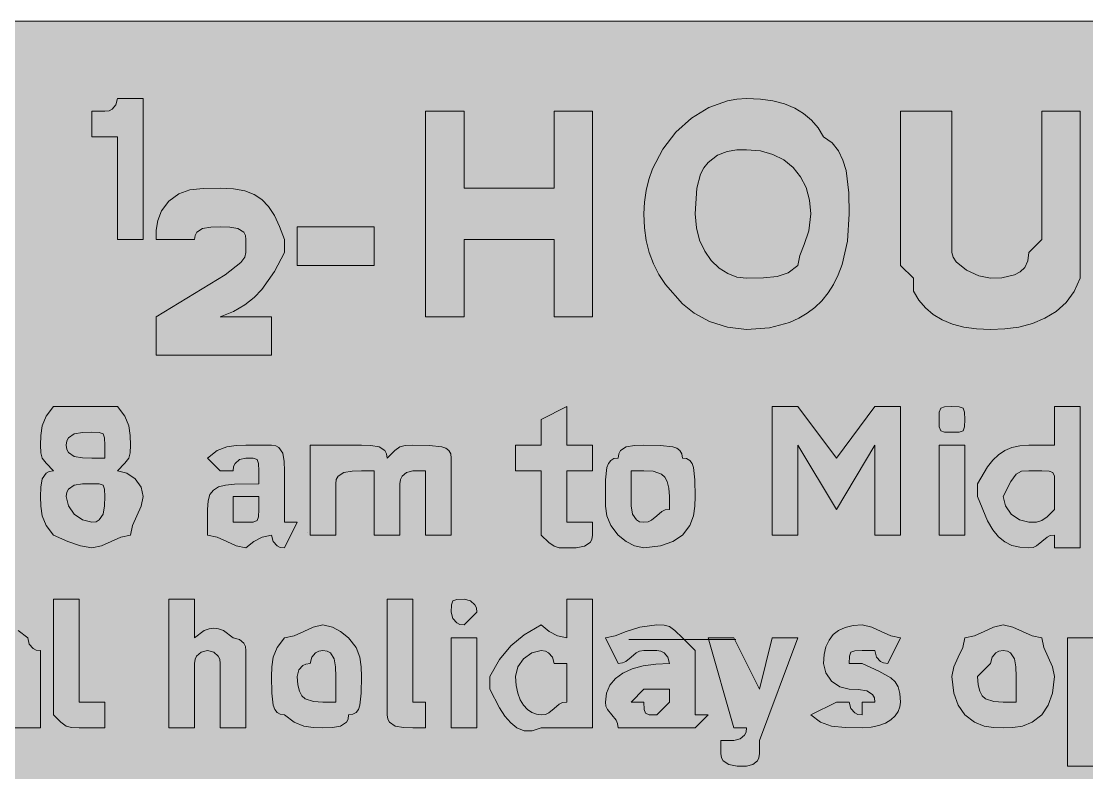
# Model space of a CAD drawing. Header units: metres. Extents: x 9 to 558, y 12 to 259.
# Drawn here: x 153.8 to 253.4, y 189 to 259.2 of the extents above; entities that cross this region are included whole.
import ezdxf

# ---------------------------------------------------------------- set-up
doc = ezdxf.new("R2010")
doc.units = ezdxf.units.M
for name, color, linetype, true_color in [('FILL_BLACK_000000', 7, 'Continuous', 0x000000), ('FILL_YELLOW_FFFF00', 7, 'Continuous', 0xffff00), ('STROKE_BLACK_000000', 7, 'Continuous', 0x000000)]:
    doc.layers.add(name, color=color, linetype=linetype, true_color=true_color)

msp = doc.modelspace()

# ---------------------------------------------------------------- hatches: boundary and pattern name
at = {"layer": 'FILL_BLACK_000000', "true_color": 0x000000}
h = msp.add_hatch(color=7, dxfattribs=at)
h.dxf.hatch_style = 1
h.paths.add_polyline_path([(162.81, 238.8), (162.81, 248.4), (160.41, 248.4), (160.41, 250.8), (161.61, 250.8), (162.01, 250.85), (162.3, 250.99), (162.66, 251.4), (162.81, 252), (165.21, 252), (165.21, 238.8), (162.81, 238.8)])
h = msp.add_hatch(color=7, dxfattribs=at)
h.dxf.hatch_style = 1
h.paths.add_polyline_path([(224.08, 251.77), (225.15, 251.49), (226.11, 251.1), (226.95, 250.59), (227.68, 249.97), (228.3, 249.24), (228.81, 248.4), (229.6, 247.84), (230.2, 247.11), (230.62, 246.23), (230.91, 245.25), (231.17, 243.17), (231.21, 241.2), (231.04, 238.67), (230.55, 236.47), (230.19, 235.5), (229.75, 234.62), (229.24, 233.82), (228.66, 233.1), (228.01, 232.47), (227.28, 231.92), (226.5, 231.45), (225.64, 231.07), (223.75, 230.57), (221.61, 230.4), (219.83, 230.61), (218.16, 231.15), (216.72, 231.92), (215.61, 232.8), (214.03, 234.62), (213.42, 235.56), (212.91, 236.55), (212.52, 237.59), (212.23, 238.71), (212.07, 239.9), (212.01, 241.2), (212.07, 242.31), (212.23, 243.39), (212.48, 244.42), (212.83, 245.42), (213.78, 247.25), (215.01, 248.85), (216.46, 250.16), (218.08, 251.16), (219.82, 251.78), (220.71, 251.94), (221.61, 252), (222.9, 251.94), (224.08, 251.77)])
h.paths.add_polyline_path([(227.18, 243.66), (226.66, 244.68), (225.96, 245.55), (225.09, 246.25), (224.07, 246.77), (222.9, 247.09), (221.61, 247.2), (220.71, 247.18), (219.81, 247.05), (218.91, 246.69), (218.01, 246), (217.61, 245.5), (217.32, 244.91), (216.96, 243.6), (216.81, 241.2), (216.92, 239.91), (217.22, 238.74), (217.7, 237.72), (218.31, 236.85), (219.04, 236.15), (219.85, 235.63), (220.71, 235.31), (221.61, 235.2), (223.2, 235.22), (224.46, 235.35), (225.49, 235.71), (226.41, 236.4), (226.6, 237.32), (227.01, 238.35), (227.42, 239.61), (227.61, 241.2), (227.5, 242.49), (227.18, 243.66)], flags=16)
h = msp.add_hatch(color=7, dxfattribs=at)
h.dxf.hatch_style = 1
h.paths.add_polyline_path([(200.01, 243.6), (203.61, 243.6), (203.61, 250.8), (207.21, 250.8), (207.21, 231.6), (203.61, 231.6), (203.61, 238.8), (200.01, 238.8), (195.21, 238.8), (195.21, 231.6), (191.61, 231.6), (191.61, 250.8), (195.21, 250.8), (195.21, 243.6), (200.01, 243.6)])
h = msp.add_hatch(color=7, dxfattribs=at)
h.dxf.hatch_style = 1
h.paths.add_polyline_path([(252.81, 238.8), (252.81, 236.4), (252.81, 235.2), (252.25, 233.96), (251.5, 232.93), (250.57, 232.1), (249.51, 231.45), (248.33, 230.97), (247.07, 230.64), (245.76, 230.46), (244.41, 230.4), (243.12, 230.46), (241.93, 230.62), (240.87, 230.91), (239.91, 231.3), (239.07, 231.81), (238.33, 232.42), (237.72, 233.16), (237.21, 234), (237.21, 235.2), (236.01, 236.4), (236.01, 238.8), (236.01, 250.8), (240.81, 250.8), (240.81, 238.8), (240.81, 237.6), (240.92, 237.15), (241.2, 236.72), (242.16, 235.95), (243.34, 235.41), (244.41, 235.2), (245.48, 235.24), (246.66, 235.5), (247.19, 235.79), (247.62, 236.21), (247.9, 236.81), (248.01, 237.6), (249.21, 238.8), (249.21, 250.8), (252.81, 250.8), (252.81, 238.8)])
h = msp.add_hatch(color=7, dxfattribs=at)
h.dxf.hatch_style = 1
h.paths.add_polyline_path([(177.21, 231.6), (177.21, 228), (166.41, 228), (166.41, 231.6), (172.86, 235.5), (174.34, 236.66), (174.7, 237.15), (174.81, 237.6), (174.81, 238.8), (174.76, 239.2), (174.6, 239.49), (174.06, 239.85), (173.29, 239.98), (172.41, 240), (171.53, 239.98), (170.76, 239.85), (170.22, 239.49), (170.06, 239.2), (170.01, 238.8), (166.41, 238.8), (166.43, 239.7), (166.56, 240.6), (166.92, 241.5), (167.61, 242.4), (168.53, 243.09), (169.56, 243.45), (170.82, 243.58), (172.41, 243.6), (173.65, 243.54), (174.7, 243.36), (175.57, 243.03), (176.31, 242.55), (176.93, 241.9), (177.47, 241.07), (177.96, 240.04), (178.41, 238.8), (178.41, 237.6), (177.47, 235.82), (176.31, 234.15), (175.57, 233.39), (174.7, 232.71), (173.65, 232.1), (172.41, 231.6), (177.21, 231.6)])
h = msp.add_hatch(color=7, dxfattribs=at)
h.dxf.hatch_style = 1
h.paths.add_polyline_path([(186.81, 236.4), (179.61, 236.4), (179.61, 240), (186.81, 240), (186.81, 236.4)])
h = msp.add_hatch(color=7, dxfattribs=at)
h.dxf.hatch_style = 1
h.paths.add_polyline_path([(156.81, 211.2), (156.12, 212.1), (155.76, 213), (155.63, 213.9), (155.61, 214.8), (155.63, 215.68), (155.76, 216.45), (156.12, 216.99), (156.41, 217.15), (156.81, 217.2), (156.12, 217.91), (155.76, 218.4), (155.63, 218.89), (155.61, 219.6), (155.63, 220.5), (155.76, 221.4), (156.12, 222.3), (156.81, 223.2), (160.41, 223.2), (162.81, 223.2), (163.5, 222.3), (163.86, 221.4), (163.99, 220.5), (164.01, 219.6), (163.99, 218.89), (163.86, 218.4), (163.5, 217.91), (162.81, 217.2), (163.69, 216.99), (164.46, 216.45), (165, 215.68), (165.21, 214.8), (165.02, 213.9), (164.61, 213), (164.2, 212.1), (164.01, 211.2), (163.11, 211.01), (162.21, 210.6), (161.31, 210.19), (160.41, 210), (159.34, 210.19), (158.16, 210.6), (156.81, 211.2)])
h.paths.add_polyline_path([(158.22, 215.49), (158.06, 215.2), (158.01, 214.8), (158.22, 213.92), (158.76, 213.15), (159.53, 212.61), (160.41, 212.4), (160.81, 212.45), (161.1, 212.61), (161.46, 213.15), (161.59, 213.92), (161.61, 214.8), (161.59, 215.49), (161.46, 215.85), (161.1, 215.98), (160.41, 216), (159.53, 215.98), (158.76, 215.85), (158.22, 215.49)], flags=16)
h.paths.add_polyline_path([(161.46, 220.65), (161.1, 220.78), (160.41, 220.8), (159.53, 220.78), (158.76, 220.65), (158.22, 220.29), (158.06, 220), (158.01, 219.6), (158.06, 219.2), (158.22, 218.91), (158.76, 218.55), (159.53, 218.42), (160.41, 218.4), (161.61, 218.4), (161.61, 219.6), (161.59, 220.29), (161.46, 220.65)], flags=16)
h = msp.add_hatch(color=7, dxfattribs=at)
h.dxf.hatch_style = 1
h.paths.add_polyline_path([(207.21, 219.6), (207.21, 217.2), (204.81, 217.2), (204.81, 213.6), (204.81, 212.4), (206.01, 212.4), (207.21, 212.4), (207.21, 211.2), (207.16, 210.8), (207, 210.51), (206.46, 210.15), (205.69, 210.02), (204.81, 210), (204.1, 210.02), (203.61, 210.15), (203.12, 210.51), (202.41, 211.2), (202.41, 212.4), (202.41, 217.2), (200.01, 217.2), (200.01, 219.6), (202.41, 219.6), (202.41, 222), (204.81, 223.2), (204.81, 219.6), (207.21, 219.6)])
h = msp.add_hatch(color=7, dxfattribs=at)
h.dxf.hatch_style = 1
h.paths.add_polyline_path([(226.41, 219.6), (226.41, 211.2), (224.01, 211.2), (224.01, 223.2), (226.41, 223.2), (230.01, 218.4), (233.61, 223.2), (236.01, 223.2), (236.01, 211.2), (233.61, 211.2), (233.61, 219.6), (230.01, 213.6), (226.41, 219.6)])
h = msp.add_hatch(color=7, dxfattribs=at)
h.dxf.hatch_style = 1
h.paths.add_polyline_path([(241.99, 221.31), (241.86, 220.95), (241.5, 220.82), (240.81, 220.8), (240.12, 220.82), (239.76, 220.95), (239.63, 221.31), (239.61, 222), (239.63, 222.69), (239.76, 223.05), (240.12, 223.18), (240.81, 223.2), (241.5, 223.18), (241.86, 223.05), (241.99, 222.69), (242.01, 222), (241.99, 221.31)])
h = msp.add_hatch(color=7, dxfattribs=at)
h.dxf.hatch_style = 1
h.paths.add_polyline_path([(252.81, 223.2), (252.81, 210), (250.41, 210), (250.41, 211.2), (250.01, 211.15), (249.7, 211.01), (249.21, 210.6), (248.72, 210.19), (248.41, 210.05), (248.01, 210), (247.16, 210.06), (246.42, 210.24), (245.75, 210.57), (245.16, 211.05), (244.62, 211.7), (244.13, 212.53), (243.21, 214.8), (243.21, 216), (244.13, 217.57), (244.62, 218.19), (245.16, 218.7), (245.75, 219.09), (246.42, 219.37), (247.16, 219.54), (248.01, 219.6), (250.41, 219.6), (250.41, 223.2), (252.81, 223.2)])
h.paths.add_polyline_path([(250.39, 216.69), (250.26, 217.05), (249.9, 217.18), (249.21, 217.2), (248.01, 217.2), (247.3, 217.16), (246.81, 216.9), (246.32, 216.19), (245.61, 214.8), (245.82, 213.92), (246.36, 213.15), (247.13, 212.61), (248.01, 212.4), (248.72, 212.42), (249.21, 212.55), (249.7, 212.91), (250.41, 213.6), (250.41, 216), (250.39, 216.69)], flags=16)
h = msp.add_hatch(color=7, dxfattribs=at)
h.dxf.hatch_style = 1
h.paths.add_polyline_path([(175.99, 217.89), (175.86, 218.25), (175.5, 218.38), (174.81, 218.4), (174.21, 218.25), (173.8, 217.89), (173.66, 217.6), (173.61, 217.2), (172.41, 217.2), (171.21, 218.4), (172.11, 219.09), (173.01, 219.45), (173.91, 219.58), (174.81, 219.6), (177.21, 219.6), (177.61, 219.55), (177.9, 219.39), (178.26, 218.85), (178.39, 218.08), (178.41, 217.2), (178.41, 212.4), (179.61, 212.4), (178.41, 210), (178.01, 210.05), (177.72, 210.19), (177.36, 210.6), (177.21, 211.2), (176.33, 211.01), (175.56, 210.6), (174.81, 210), (173.91, 210.19), (173.01, 210.6), (172.11, 211.01), (171.21, 211.2), (171.21, 213.6), (171.27, 214.39), (171.45, 214.99), (171.78, 215.41), (172.26, 215.7), (172.91, 215.87), (173.74, 215.96), (176.01, 216), (176.01, 217.2), (175.99, 217.89)])
h.paths.add_polyline_path([(174.81, 212.4), (175.5, 212.42), (175.86, 212.55), (175.99, 212.91), (176.01, 213.6), (176.01, 214.8), (173.61, 214.8), (173.61, 213.6), (173.61, 212.4), (174.81, 212.4)], flags=16)
h = msp.add_hatch(color=7, dxfattribs=at)
h.dxf.hatch_style = 1
h.paths.add_polyline_path([(189.81, 217.05), (189.4, 216.69), (189.26, 216.4), (189.21, 216), (189.21, 211.2), (186.81, 211.2), (186.81, 217.2), (185.61, 217.2), (184.73, 217.18), (183.96, 217.05), (183.42, 216.69), (183.26, 216.4), (183.21, 216), (183.21, 211.2), (180.81, 211.2), (180.81, 219.6), (183.21, 219.6), (184.41, 219.6), (185.61, 219.6), (186.49, 219.58), (187.26, 219.45), (187.8, 219.09), (187.96, 218.8), (188.01, 218.4), (188.72, 219.09), (189.21, 219.45), (189.7, 219.58), (190.41, 219.6), (191.98, 219.58), (193.11, 219.45), (193.5, 219.31), (193.78, 219.09), (193.95, 218.8), (194.01, 218.4), (194.01, 217.2), (194.01, 211.2), (191.61, 211.2), (191.61, 217.2), (190.41, 217.2), (189.81, 217.05)])
h = msp.add_hatch(color=7, dxfattribs=at)
h.dxf.hatch_style = 1
h.paths.add_polyline_path([(216.66, 213), (216.3, 212.1), (215.61, 211.2), (214.71, 210.6), (213.58, 210.19), (212.01, 210), (211.13, 210.19), (210.36, 210.6), (209.61, 211.2), (208.92, 212.1), (208.56, 213), (208.43, 213.9), (208.41, 214.8), (208.43, 216.37), (208.56, 217.5), (208.7, 217.89), (208.92, 218.17), (209.21, 218.34), (209.61, 218.4), (209.66, 218.8), (209.82, 219.09), (210.36, 219.45), (211.13, 219.58), (212.01, 219.6), (213.58, 219.58), (214.71, 219.45), (215.1, 219.31), (215.38, 219.09), (215.55, 218.8), (215.61, 218.4), (216.01, 218.34), (216.3, 218.17), (216.52, 217.89), (216.66, 217.5), (216.79, 216.37), (216.81, 214.8), (216.79, 213.9), (216.66, 213)])
h.paths.add_polyline_path([(214.2, 216.19), (213.97, 216.61), (213.66, 216.9), (212.89, 217.16), (212.01, 217.2), (210.81, 217.2), (210.81, 214.8), (210.83, 213.92), (210.96, 213.15), (211.32, 212.61), (211.61, 212.45), (212.01, 212.4), (212.41, 212.45), (212.72, 212.59), (213.21, 213), (213.7, 213.41), (214.01, 213.55), (214.41, 213.6), (214.41, 214.8), (214.36, 215.59), (214.2, 216.19)], flags=16)
h = msp.add_hatch(color=7, dxfattribs=at)
h.dxf.hatch_style = 1
h.paths.add_polyline_path([(239.61, 211.2), (239.61, 219.6), (242.01, 219.6), (242.01, 211.2), (239.61, 211.2)])
h = msp.add_hatch(color=7, dxfattribs=at)
h.dxf.hatch_style = 1
h.paths.add_polyline_path([(159.21, 195.6), (161.61, 195.6), (161.61, 193.2), (159.21, 193.2), (158.5, 193.22), (158.01, 193.35), (157.52, 193.71), (156.81, 194.4), (156.81, 195.6), (156.81, 205.2), (159.21, 205.2), (159.21, 195.6)])
h = msp.add_hatch(color=7, dxfattribs=at)
h.dxf.hatch_style = 1
h.paths.add_polyline_path([(170.91, 202.27), (171.36, 202.44), (171.81, 202.5), (172.26, 202.44), (172.71, 202.27), (173.61, 201.6), (174.21, 201.45), (174.62, 201.09), (174.76, 200.8), (174.81, 200.4), (174.81, 199.2), (174.81, 193.2), (172.41, 193.2), (172.41, 198), (172.41, 199.2), (172.36, 199.6), (172.22, 199.89), (171.81, 200.25), (171.21, 200.4), (170.61, 200.25), (170.2, 199.89), (170.06, 199.6), (170.01, 199.2), (170.01, 198), (170.01, 193.2), (167.61, 193.2), (167.61, 205.2), (170.01, 205.2), (170.01, 201.6), (170.91, 202.27)])
h = msp.add_hatch(color=7, dxfattribs=at)
h.dxf.hatch_style = 1
h.paths.add_polyline_path([(190.41, 195.6), (191.61, 195.6), (191.61, 193.2), (190.41, 193.2), (189.53, 193.22), (188.76, 193.35), (188.22, 193.71), (188.06, 194), (188.01, 194.4), (188.01, 195.6), (188.01, 205.2), (190.41, 205.2), (190.41, 195.6)])
h = msp.add_hatch(color=7, dxfattribs=at)
h.dxf.hatch_style = 1
h.paths.add_polyline_path([(195.21, 202.8), (194.81, 202.85), (194.52, 202.99), (194.16, 203.4), (194.01, 204), (194.03, 204.69), (194.16, 205.05), (194.52, 205.18), (195.21, 205.2), (195.81, 205.05), (196.22, 204.69), (196.36, 204.4), (196.41, 204), (195.21, 202.8)])
h = msp.add_hatch(color=7, dxfattribs=at)
h.dxf.hatch_style = 1
h.paths.add_polyline_path([(207.21, 205.2), (207.21, 193.2), (204.81, 193.2), (202.41, 193.2), (201.56, 192.91), (200.82, 192.92), (200.15, 193.18), (199.56, 193.65), (199.02, 194.29), (198.53, 195.06), (197.61, 196.8), (197.61, 198), (198.53, 199.59), (199.56, 200.85), (200.82, 201.88), (202.41, 202.8), (203.16, 202.2), (203.93, 201.79), (204.81, 201.6), (204.81, 205.2), (207.21, 205.2)])
h.paths.add_polyline_path([(204.81, 199.2), (203.61, 199.2), (203.46, 199.8), (203.1, 200.21), (202.81, 200.35), (202.41, 200.4), (201.53, 200.19), (200.76, 199.65), (200.22, 198.88), (200.01, 198), (200.06, 197.16), (200.22, 196.42), (200.45, 195.81), (200.76, 195.3), (201.12, 194.91), (201.53, 194.62), (201.96, 194.46), (202.41, 194.4), (202.81, 194.45), (203.12, 194.59), (203.61, 195), (204.1, 195.41), (204.41, 195.55), (204.81, 195.6), (204.81, 198), (204.81, 199.2)], flags=16)
h = msp.add_hatch(color=7, dxfattribs=at)
h.dxf.hatch_style = 1
h.paths.add_polyline_path([(150.81, 200.4), (149.61, 200.4), (148.41, 199.2), (147.21, 201.6), (148.11, 201.79), (149.01, 202.2), (149.91, 202.61), (150.81, 202.8), (151.71, 202.78), (152.61, 202.65), (153.51, 202.29), (154.41, 201.6), (154.56, 201), (154.92, 200.59), (155.21, 200.45), (155.61, 200.4), (155.61, 195.6), (155.61, 194.4), (155.61, 193.2), (153.21, 193.2), (150.81, 193.2), (148.41, 193.2), (147.72, 193.91), (147.36, 194.4), (147.23, 194.89), (147.21, 195.6), (147.27, 196.44), (147.45, 197.17), (147.78, 197.79), (148.26, 198.3), (148.91, 198.69), (149.74, 198.97), (150.77, 199.14), (152.01, 199.2), (152.01, 200.4), (150.81, 200.4)])
h.paths.add_polyline_path([(151.21, 194.45), (151.5, 194.59), (151.86, 195), (152.01, 195.6), (152.01, 196.8), (150.81, 196.8), (150.41, 196.75), (150.12, 196.61), (149.76, 196.2), (149.61, 195.6), (150.81, 194.4), (151.21, 194.45)], flags=16)
h = msp.add_hatch(color=7, dxfattribs=at)
h.dxf.hatch_style = 1
h.paths.add_polyline_path([(185.46, 195.3), (185.32, 194.91), (185.1, 194.62), (184.81, 194.46), (184.41, 194.4), (184.36, 194), (184.2, 193.71), (183.66, 193.35), (182.89, 193.22), (182.01, 193.2), (181.11, 193.22), (180.21, 193.35), (179.31, 193.71), (178.41, 194.4), (178.01, 194.46), (177.72, 194.62), (177.5, 194.91), (177.36, 195.3), (177.23, 196.42), (177.21, 198), (177.23, 198.9), (177.36, 199.8), (177.72, 200.7), (178.41, 201.6), (179.31, 201.79), (180.21, 202.2), (181.11, 202.61), (182.01, 202.8), (182.89, 202.61), (183.66, 202.2), (184.41, 201.6), (185.1, 200.7), (185.46, 199.8), (185.59, 198.9), (185.61, 198), (185.59, 196.42), (185.46, 195.3)])
h.paths.add_polyline_path([(183.06, 199.65), (182.7, 200.19), (182.41, 200.35), (182.01, 200.4), (181.61, 200.35), (181.32, 200.21), (180.96, 199.8), (180.81, 199.2), (180.41, 199.15), (180.12, 199.01), (179.76, 198.6), (179.61, 198), (179.66, 197.21), (179.82, 196.61), (180.05, 196.19), (180.36, 195.9), (181.13, 195.64), (182.01, 195.6), (183.21, 195.6), (183.21, 198), (183.19, 198.88), (183.06, 199.65)], flags=16)
h = msp.add_hatch(color=7, dxfattribs=at)
h.dxf.hatch_style = 1
h.paths.add_polyline_path([(213.9, 200.21), (213.61, 200.35), (213.21, 200.4), (212.01, 200.4), (211.61, 200.35), (211.3, 200.21), (210.81, 199.8), (210.32, 199.39), (210.01, 199.25), (209.61, 199.2), (208.41, 201.6), (209.33, 201.79), (210.36, 202.2), (211.62, 202.61), (213.21, 202.8), (213.92, 202.78), (214.41, 202.65), (214.9, 202.29), (215.61, 201.6), (216.81, 200.4), (216.81, 195.6), (216.81, 194.4), (218.01, 194.4), (216.81, 193.2), (214.41, 193.2), (212.01, 193.2), (209.61, 193.2), (209.56, 193.6), (209.42, 193.91), (209.01, 194.4), (208.6, 194.89), (208.46, 195.2), (208.41, 195.6), (208.52, 196.44), (208.84, 197.17), (209.36, 197.79), (210.06, 198.3), (210.93, 198.69), (211.95, 198.97), (213.12, 199.14), (214.41, 199.2), (214.26, 199.8), (213.9, 200.21)])
h.paths.add_polyline_path([(212.03, 194.91), (212.16, 194.55), (212.52, 194.42), (213.21, 194.4), (214.41, 195.6), (214.41, 196.8), (212.01, 196.8), (210.81, 195.6), (212.01, 195.6), (212.03, 194.91)], flags=16)
h = msp.add_hatch(color=7, dxfattribs=at)
h.dxf.hatch_style = 1
h.paths.add_polyline_path([(235.95, 195.15), (235.78, 194.72), (235.5, 194.31), (235.11, 193.95), (234.6, 193.64), (233.98, 193.41), (233.25, 193.25), (232.41, 193.2), (230.82, 193.22), (229.56, 193.35), (228.53, 193.71), (227.61, 194.4), (230.01, 195.6), (231.21, 195.6), (231.36, 195), (231.72, 194.59), (232.01, 194.45), (232.41, 194.4), (232.41, 195.6), (233.61, 195.6), (233.56, 196), (233.4, 196.29), (232.86, 196.65), (232.09, 196.78), (231.21, 196.8), (230.33, 197.01), (229.56, 197.55), (229.02, 198.32), (228.81, 199.2), (228.87, 200.04), (229.03, 200.77), (229.32, 201.39), (229.71, 201.9), (230.22, 202.29), (230.83, 202.57), (231.57, 202.74), (232.41, 202.8), (233.31, 202.61), (234.21, 202.2), (235.11, 201.79), (236.01, 201.6), (234.81, 199.2), (234.41, 199.25), (234.12, 199.39), (233.76, 199.8), (233.61, 200.4), (232.41, 200.4), (231.72, 200.38), (231.36, 200.25), (231.23, 199.89), (231.21, 199.2), (232.41, 199.2), (233.98, 198.47), (235.11, 197.85), (235.5, 197.48), (235.78, 197.01), (235.95, 196.39), (236.01, 195.6), (235.95, 195.15)])
h = msp.add_hatch(color=7, dxfattribs=at)
h.dxf.hatch_style = 1
h.paths.add_polyline_path([(249.81, 195.3), (249.21, 194.4), (248.31, 193.71), (247.41, 193.35), (246.51, 193.22), (245.61, 193.2), (244.71, 193.22), (243.81, 193.35), (242.91, 193.71), (242.01, 194.4), (241.41, 195.3), (241, 196.42), (240.81, 198), (241, 198.9), (241.41, 199.8), (241.82, 200.7), (242.01, 201.6), (242.91, 201.79), (243.81, 202.2), (244.71, 202.61), (245.61, 202.8), (246.51, 202.61), (247.41, 202.2), (248.31, 201.79), (249.21, 201.6), (249.4, 200.7), (249.81, 199.8), (250.22, 198.9), (250.41, 198), (250.22, 196.42), (249.81, 195.3)])
h.paths.add_polyline_path([(246.66, 199.65), (246.3, 200.19), (246.01, 200.35), (245.61, 200.4), (245.21, 200.35), (244.92, 200.21), (244.56, 199.8), (244.41, 199.2), (243.21, 198), (243.26, 197.21), (243.42, 196.61), (243.65, 196.19), (243.96, 195.9), (244.73, 195.64), (245.61, 195.6), (246.81, 195.6), (246.81, 198), (246.79, 198.88), (246.66, 199.65)], flags=16)
h = msp.add_hatch(color=7, dxfattribs=at)
h.dxf.hatch_style = 1
h.paths.add_polyline_path([(259.86, 195.75), (259.72, 195.22), (259.5, 194.79), (259.21, 194.51), (258.81, 194.4), (258.76, 194), (258.6, 193.71), (258.06, 193.35), (257.29, 193.22), (256.41, 193.2), (254.01, 193.2), (254.01, 189.6), (251.61, 189.6), (251.61, 201.6), (254.01, 201.6), (254.76, 202.2), (255.53, 202.61), (256.41, 202.8), (257.29, 202.61), (258.06, 202.2), (258.81, 201.6), (259.5, 200.7), (259.86, 199.8), (259.99, 198.9), (260.01, 198), (259.99, 196.93), (259.86, 195.75)])
h.paths.add_polyline_path([(256.6, 195.11), (256.79, 195.14), (257.01, 195.3), (257.42, 195.94), (257.61, 196.8), (257.61, 198), (257.61, 199.2), (256.41, 200.4), (255.21, 200.4), (254.01, 199.2), (254.01, 196.8), (254.16, 196.2), (254.52, 195.79), (254.81, 195.65), (255.21, 195.6), (256.41, 195.6), (256.46, 195.26), (256.6, 195.11)], flags=16)
h = msp.add_hatch(color=7, dxfattribs=at)
h.dxf.hatch_style = 1
h.paths.add_polyline_path([(194.01, 193.2), (194.01, 201.6), (196.41, 201.6), (196.41, 193.2), (194.01, 193.2)])
h = msp.add_hatch(color=7, dxfattribs=at)
h.dxf.hatch_style = 1
h.paths.add_polyline_path([(222.81, 192), (222.81, 190.8), (222.76, 190.4), (222.62, 190.11), (222.21, 189.75), (221.61, 189.6), (220.73, 189.62), (219.96, 189.75), (219.42, 190.11), (219.26, 190.4), (219.21, 190.8), (219.21, 192), (220.41, 192), (221.01, 192.15), (221.42, 192.51), (221.56, 192.8), (221.61, 193.2), (220.41, 193.2), (218.01, 201.6), (220.41, 201.6), (222.81, 196.8), (224.01, 201.6), (226.41, 201.6), (222.81, 192)])
at = {"layer": 'FILL_YELLOW_FFFF00', "true_color": 0xffff00}
h = msp.add_hatch(color=7, dxfattribs=at)
h.dxf.hatch_style = 1
h.paths.add_polyline_path([(552.02, 259.18), (553.41, 259.05), (554.8, 258.69), (556.41, 258), (557.1, 256.39), (557.46, 255), (557.59, 253.61), (557.61, 252), (557.61, 19.2), (557.61, 15.6), (557.01, 14.85), (556.6, 14.08), (556.41, 13.2), (554.8, 12.51), (553.41, 12.15), (552.02, 12.02), (550.41, 12), (16.41, 12), (14.01, 12), (13.13, 12.19), (12.36, 12.6), (11.61, 13.2), (10.22, 14.81), (9.8, 15.52), (9.51, 16.2), (9.25, 17.59), (9.21, 19.2), (9.21, 252), (9.21, 255.6), (9.61, 255.65), (9.92, 255.81), (10.41, 256.35), (10.9, 257.12), (11.61, 258), (12.36, 258.6), (13.13, 259.01), (14.01, 259.2), (16.41, 259.2), (550.41, 259.2), (552.02, 259.18)])

# ---------------------------------------------------------------- linework, layer by layer
at = {"layer": 'FILL_BLACK_000000', "lineweight": 0, "true_color": 0x000000}
for points in [[(162.81, 238.8), (162.81, 248.4), (160.41, 248.4), (160.41, 250.8), (161.61, 250.8), (162.01, 250.85), (162.3, 250.99), (162.66, 251.4), (162.81, 252), (165.21, 252), (165.21, 238.8)], [(224.08, 251.77), (225.15, 251.49), (226.11, 251.1), (226.95, 250.59), (227.68, 249.97), (228.3, 249.24), (228.81, 248.4), (229.6, 247.84), (230.2, 247.11), (230.62, 246.23), (230.91, 245.25), (231.17, 243.17), (231.21, 241.2), (231.04, 238.67), (230.55, 236.47), (230.19, 235.5), (229.75, 234.62), (229.24, 233.82), (228.66, 233.1), (228.01, 232.47), (227.28, 231.92), (226.5, 231.45), (225.64, 231.07), (223.75, 230.57), (221.61, 230.4), (219.83, 230.61), (218.16, 231.15), (216.72, 231.92), (215.61, 232.8), (214.03, 234.62), (213.42, 235.56), (212.91, 236.55), (212.52, 237.59), (212.23, 238.71), (212.07, 239.9), (212.01, 241.2), (212.07, 242.31), (212.23, 243.39), (212.48, 244.42), (212.83, 245.42), (213.78, 247.25), (215.01, 248.85), (216.46, 250.16), (218.08, 251.16), (219.82, 251.78), (220.71, 251.94), (221.61, 252), (222.9, 251.94)], [(200.01, 243.6), (203.61, 243.6), (203.61, 250.8), (207.21, 250.8), (207.21, 231.6), (203.61, 231.6), (203.61, 238.8), (200.01, 238.8), (195.21, 238.8), (195.21, 231.6), (191.61, 231.6), (191.61, 250.8), (195.21, 250.8), (195.21, 243.6)], [(252.81, 238.8), (252.81, 236.4), (252.81, 235.2), (252.25, 233.96), (251.5, 232.93), (250.57, 232.1), (249.51, 231.45), (248.33, 230.97), (247.07, 230.64), (245.76, 230.46), (244.41, 230.4), (243.12, 230.46), (241.93, 230.62), (240.87, 230.91), (239.91, 231.3), (239.07, 231.81), (238.33, 232.42), (237.72, 233.16), (237.21, 234), (237.21, 235.2), (236.01, 236.4), (236.01, 238.8), (236.01, 250.8), (240.81, 250.8), (240.81, 238.8), (240.81, 237.6), (240.92, 237.15), (241.2, 236.72), (242.16, 235.95), (243.34, 235.41), (244.41, 235.2), (245.48, 235.24), (246.66, 235.5), (247.19, 235.79), (247.62, 236.21), (247.9, 236.81), (248.01, 237.6), (249.21, 238.8), (249.21, 250.8), (252.81, 250.8)], [(227.18, 243.66), (226.66, 244.68), (225.96, 245.55), (225.09, 246.25), (224.07, 246.77), (222.9, 247.09), (221.61, 247.2), (220.71, 247.18), (219.81, 247.05), (218.91, 246.69), (218.01, 246), (217.61, 245.5), (217.32, 244.91), (216.96, 243.6), (216.81, 241.2), (216.92, 239.91), (217.22, 238.74), (217.7, 237.72), (218.31, 236.85), (219.04, 236.15), (219.85, 235.63), (220.71, 235.31), (221.61, 235.2), (223.2, 235.22), (224.46, 235.35), (225.49, 235.71), (226.41, 236.4), (226.6, 237.32), (227.01, 238.35), (227.42, 239.61), (227.61, 241.2), (227.5, 242.49)], [(177.21, 231.6), (177.21, 228), (166.41, 228), (166.41, 231.6), (172.86, 235.5), (174.34, 236.66), (174.7, 237.15), (174.81, 237.6), (174.81, 238.8), (174.76, 239.2), (174.6, 239.49), (174.06, 239.85), (173.29, 239.98), (172.41, 240), (171.53, 239.98), (170.76, 239.85), (170.22, 239.49), (170.06, 239.2), (170.01, 238.8), (166.41, 238.8), (166.43, 239.7), (166.56, 240.6), (166.92, 241.5), (167.61, 242.4), (168.53, 243.09), (169.56, 243.45), (170.82, 243.58), (172.41, 243.6), (173.65, 243.54), (174.7, 243.36), (175.57, 243.03), (176.31, 242.55), (176.93, 241.9), (177.47, 241.07), (177.96, 240.04), (178.41, 238.8), (178.41, 237.6), (177.47, 235.82), (176.31, 234.15), (175.57, 233.39), (174.7, 232.71), (173.65, 232.1), (172.41, 231.6)], [(186.81, 236.4), (179.61, 236.4), (179.61, 240), (186.81, 240)], [(156.81, 211.2), (156.12, 212.1), (155.76, 213), (155.63, 213.9), (155.61, 214.8), (155.63, 215.68), (155.76, 216.45), (156.12, 216.99), (156.41, 217.15), (156.81, 217.2), (156.12, 217.91), (155.76, 218.4), (155.63, 218.89), (155.61, 219.6), (155.63, 220.5), (155.76, 221.4), (156.12, 222.3), (156.81, 223.2), (160.41, 223.2), (162.81, 223.2), (163.5, 222.3), (163.86, 221.4), (163.99, 220.5), (164.01, 219.6), (163.99, 218.89), (163.86, 218.4), (163.5, 217.91), (162.81, 217.2), (163.69, 216.99), (164.46, 216.45), (165, 215.68), (165.21, 214.8), (165.02, 213.9), (164.61, 213), (164.2, 212.1), (164.01, 211.2), (163.11, 211.01), (162.21, 210.6), (161.31, 210.19), (160.41, 210), (159.34, 210.19), (158.16, 210.6)], [(207.21, 219.6), (207.21, 217.2), (204.81, 217.2), (204.81, 213.6), (204.81, 212.4), (206.01, 212.4), (207.21, 212.4), (207.21, 211.2), (207.16, 210.8), (207, 210.51), (206.46, 210.15), (205.69, 210.02), (204.81, 210), (204.1, 210.02), (203.61, 210.15), (203.12, 210.51), (202.41, 211.2), (202.41, 212.4), (202.41, 217.2), (200.01, 217.2), (200.01, 219.6), (202.41, 219.6), (202.41, 222), (204.81, 223.2), (204.81, 219.6)], [(226.41, 219.6), (226.41, 211.2), (224.01, 211.2), (224.01, 223.2), (226.41, 223.2), (230.01, 218.4), (233.61, 223.2), (236.01, 223.2), (236.01, 211.2), (233.61, 211.2), (233.61, 219.6), (230.01, 213.6)], [(241.99, 221.31), (241.86, 220.95), (241.5, 220.82), (240.81, 220.8), (240.12, 220.82), (239.76, 220.95), (239.63, 221.31), (239.61, 222), (239.63, 222.69), (239.76, 223.05), (240.12, 223.18), (240.81, 223.2), (241.5, 223.18), (241.86, 223.05), (241.99, 222.69), (242.01, 222)], [(252.81, 223.2), (252.81, 210), (250.41, 210), (250.41, 211.2), (250.01, 211.15), (249.7, 211.01), (249.21, 210.6), (248.72, 210.19), (248.41, 210.05), (248.01, 210), (247.16, 210.06), (246.42, 210.24), (245.75, 210.57), (245.16, 211.05), (244.62, 211.7), (244.13, 212.53), (243.21, 214.8), (243.21, 216), (244.13, 217.57), (244.62, 218.19), (245.16, 218.7), (245.75, 219.09), (246.42, 219.37), (247.16, 219.54), (248.01, 219.6), (250.41, 219.6), (250.41, 223.2)], [(161.46, 220.65), (161.1, 220.78), (160.41, 220.8), (159.53, 220.78), (158.76, 220.65), (158.22, 220.29), (158.06, 220), (158.01, 219.6), (158.06, 219.2), (158.22, 218.91), (158.76, 218.55), (159.53, 218.42), (160.41, 218.4), (161.61, 218.4), (161.61, 219.6), (161.59, 220.29)], [(175.99, 217.89), (175.86, 218.25), (175.5, 218.38), (174.81, 218.4), (174.21, 218.25), (173.8, 217.89), (173.66, 217.6), (173.61, 217.2), (172.41, 217.2), (171.21, 218.4), (172.11, 219.09), (173.01, 219.45), (173.91, 219.58), (174.81, 219.6), (177.21, 219.6), (177.61, 219.55), (177.9, 219.39), (178.26, 218.85), (178.39, 218.08), (178.41, 217.2), (178.41, 212.4), (179.61, 212.4), (178.41, 210), (178.01, 210.05), (177.72, 210.19), (177.36, 210.6), (177.21, 211.2), (176.33, 211.01), (175.56, 210.6), (174.81, 210), (173.91, 210.19), (173.01, 210.6), (172.11, 211.01), (171.21, 211.2), (171.21, 213.6), (171.27, 214.39), (171.45, 214.99), (171.78, 215.41), (172.26, 215.7), (172.91, 215.87), (173.74, 215.96), (176.01, 216), (176.01, 217.2)], [(189.81, 217.05), (189.4, 216.69), (189.26, 216.4), (189.21, 216), (189.21, 211.2), (186.81, 211.2), (186.81, 217.2), (185.61, 217.2), (184.73, 217.18), (183.96, 217.05), (183.42, 216.69), (183.26, 216.4), (183.21, 216), (183.21, 211.2), (180.81, 211.2), (180.81, 219.6), (183.21, 219.6), (184.41, 219.6), (185.61, 219.6), (186.49, 219.58), (187.26, 219.45), (187.8, 219.09), (187.96, 218.8), (188.01, 218.4), (188.72, 219.09), (189.21, 219.45), (189.7, 219.58), (190.41, 219.6), (191.98, 219.58), (193.11, 219.45), (193.5, 219.31), (193.78, 219.09), (193.95, 218.8), (194.01, 218.4), (194.01, 217.2), (194.01, 211.2), (191.61, 211.2), (191.61, 217.2), (190.41, 217.2)], [(216.66, 213), (216.3, 212.1), (215.61, 211.2), (214.71, 210.6), (213.58, 210.19), (212.01, 210), (211.13, 210.19), (210.36, 210.6), (209.61, 211.2), (208.92, 212.1), (208.56, 213), (208.43, 213.9), (208.41, 214.8), (208.43, 216.37), (208.56, 217.5), (208.7, 217.89), (208.92, 218.17), (209.21, 218.34), (209.61, 218.4), (209.66, 218.8), (209.82, 219.09), (210.36, 219.45), (211.13, 219.58), (212.01, 219.6), (213.58, 219.58), (214.71, 219.45), (215.1, 219.31), (215.38, 219.09), (215.55, 218.8), (215.61, 218.4), (216.01, 218.34), (216.3, 218.17), (216.52, 217.89), (216.66, 217.5), (216.79, 216.37), (216.81, 214.8), (216.79, 213.9)], [(239.61, 211.2), (239.61, 219.6), (242.01, 219.6), (242.01, 211.2)], [(214.2, 216.19), (213.97, 216.61), (213.66, 216.9), (212.89, 217.16), (212.01, 217.2), (210.81, 217.2), (210.81, 214.8), (210.83, 213.92), (210.96, 213.15), (211.32, 212.61), (211.61, 212.45), (212.01, 212.4), (212.41, 212.45), (212.72, 212.59), (213.21, 213), (213.7, 213.41), (214.01, 213.55), (214.41, 213.6), (214.41, 214.8), (214.36, 215.59)], [(250.39, 216.69), (250.26, 217.05), (249.9, 217.18), (249.21, 217.2), (248.01, 217.2), (247.3, 217.16), (246.81, 216.9), (246.32, 216.19), (245.61, 214.8), (245.82, 213.92), (246.36, 213.15), (247.13, 212.61), (248.01, 212.4), (248.72, 212.42), (249.21, 212.55), (249.7, 212.91), (250.41, 213.6), (250.41, 216)], [(158.22, 215.49), (158.06, 215.2), (158.01, 214.8), (158.22, 213.92), (158.76, 213.15), (159.53, 212.61), (160.41, 212.4), (160.81, 212.45), (161.1, 212.61), (161.46, 213.15), (161.59, 213.92), (161.61, 214.8), (161.59, 215.49), (161.46, 215.85), (161.1, 215.98), (160.41, 216), (159.53, 215.98), (158.76, 215.85)], [(174.81, 212.4), (175.5, 212.42), (175.86, 212.55), (175.99, 212.91), (176.01, 213.6), (176.01, 214.8), (173.61, 214.8), (173.61, 213.6), (173.61, 212.4)], [(159.21, 195.6), (161.61, 195.6), (161.61, 193.2), (159.21, 193.2), (158.5, 193.22), (158.01, 193.35), (157.52, 193.71), (156.81, 194.4), (156.81, 195.6), (156.81, 205.2), (159.21, 205.2)], [(170.91, 202.27), (171.36, 202.44), (171.81, 202.5), (172.26, 202.44), (172.71, 202.27), (173.61, 201.6), (174.21, 201.45), (174.62, 201.09), (174.76, 200.8), (174.81, 200.4), (174.81, 199.2), (174.81, 193.2), (172.41, 193.2), (172.41, 198), (172.41, 199.2), (172.36, 199.6), (172.22, 199.89), (171.81, 200.25), (171.21, 200.4), (170.61, 200.25), (170.2, 199.89), (170.06, 199.6), (170.01, 199.2), (170.01, 198), (170.01, 193.2), (167.61, 193.2), (167.61, 205.2), (170.01, 205.2), (170.01, 201.6)], [(190.41, 195.6), (191.61, 195.6), (191.61, 193.2), (190.41, 193.2), (189.53, 193.22), (188.76, 193.35), (188.22, 193.71), (188.06, 194), (188.01, 194.4), (188.01, 195.6), (188.01, 205.2), (190.41, 205.2)], [(195.21, 202.8), (194.81, 202.85), (194.52, 202.99), (194.16, 203.4), (194.01, 204), (194.03, 204.69), (194.16, 205.05), (194.52, 205.18), (195.21, 205.2), (195.81, 205.05), (196.22, 204.69), (196.36, 204.4), (196.41, 204)], [(207.21, 205.2), (207.21, 193.2), (204.81, 193.2), (202.41, 193.2), (201.56, 192.91), (200.82, 192.92), (200.15, 193.18), (199.56, 193.65), (199.02, 194.29), (198.53, 195.06), (197.61, 196.8), (197.61, 198), (198.53, 199.59), (199.56, 200.85), (200.82, 201.88), (202.41, 202.8), (203.16, 202.2), (203.93, 201.79), (204.81, 201.6), (204.81, 205.2)], [(185.46, 195.3), (185.32, 194.91), (185.1, 194.62), (184.81, 194.46), (184.41, 194.4), (184.36, 194), (184.2, 193.71), (183.66, 193.35), (182.89, 193.22), (182.01, 193.2), (181.11, 193.22), (180.21, 193.35), (179.31, 193.71), (178.41, 194.4), (178.01, 194.46), (177.72, 194.62), (177.5, 194.91), (177.36, 195.3), (177.23, 196.42), (177.21, 198), (177.23, 198.9), (177.36, 199.8), (177.72, 200.7), (178.41, 201.6), (179.31, 201.79), (180.21, 202.2), (181.11, 202.61), (182.01, 202.8), (182.89, 202.61), (183.66, 202.2), (184.41, 201.6), (185.1, 200.7), (185.46, 199.8), (185.59, 198.9), (185.61, 198), (185.59, 196.42)], [(213.9, 200.21), (213.61, 200.35), (213.21, 200.4), (212.01, 200.4), (211.61, 200.35), (211.3, 200.21), (210.81, 199.8), (210.32, 199.39), (210.01, 199.25), (209.61, 199.2), (208.41, 201.6), (209.33, 201.79), (210.36, 202.2), (211.62, 202.61), (213.21, 202.8), (213.92, 202.78), (214.41, 202.65), (214.9, 202.29), (215.61, 201.6), (216.81, 200.4), (216.81, 195.6), (216.81, 194.4), (218.01, 194.4), (216.81, 193.2), (214.41, 193.2), (212.01, 193.2), (209.61, 193.2), (209.56, 193.6), (209.42, 193.91), (209.01, 194.4), (208.6, 194.89), (208.46, 195.2), (208.41, 195.6), (208.52, 196.44), (208.84, 197.17), (209.36, 197.79), (210.06, 198.3), (210.93, 198.69), (211.95, 198.97), (213.12, 199.14), (214.41, 199.2), (214.26, 199.8)], [(235.95, 195.15), (235.78, 194.72), (235.5, 194.31), (235.11, 193.95), (234.6, 193.64), (233.98, 193.41), (233.25, 193.25), (232.41, 193.2), (230.82, 193.22), (229.56, 193.35), (228.53, 193.71), (227.61, 194.4), (230.01, 195.6), (231.21, 195.6), (231.36, 195), (231.72, 194.59), (232.01, 194.45), (232.41, 194.4), (232.41, 195.6), (233.61, 195.6), (233.56, 196), (233.4, 196.29), (232.86, 196.65), (232.09, 196.78), (231.21, 196.8), (230.33, 197.01), (229.56, 197.55), (229.02, 198.32), (228.81, 199.2), (228.87, 200.04), (229.03, 200.77), (229.32, 201.39), (229.71, 201.9), (230.22, 202.29), (230.83, 202.57), (231.57, 202.74), (232.41, 202.8), (233.31, 202.61), (234.21, 202.2), (235.11, 201.79), (236.01, 201.6), (234.81, 199.2), (234.41, 199.25), (234.12, 199.39), (233.76, 199.8), (233.61, 200.4), (232.41, 200.4), (231.72, 200.38), (231.36, 200.25), (231.23, 199.89), (231.21, 199.2), (232.41, 199.2), (233.98, 198.47), (235.11, 197.85), (235.5, 197.48), (235.78, 197.01), (235.95, 196.39), (236.01, 195.6)], [(249.81, 195.3), (249.21, 194.4), (248.31, 193.71), (247.41, 193.35), (246.51, 193.22), (245.61, 193.2), (244.71, 193.22), (243.81, 193.35), (242.91, 193.71), (242.01, 194.4), (241.41, 195.3), (241, 196.42), (240.81, 198), (241, 198.9), (241.41, 199.8), (241.82, 200.7), (242.01, 201.6), (242.91, 201.79), (243.81, 202.2), (244.71, 202.61), (245.61, 202.8), (246.51, 202.61), (247.41, 202.2), (248.31, 201.79), (249.21, 201.6), (249.4, 200.7), (249.81, 199.8), (250.22, 198.9), (250.41, 198), (250.22, 196.42)], [(194.01, 193.2), (194.01, 201.6), (196.41, 201.6), (196.41, 193.2)], [(222.81, 192), (222.81, 190.8), (222.76, 190.4), (222.62, 190.11), (222.21, 189.75), (221.61, 189.6), (220.73, 189.62), (219.96, 189.75), (219.42, 190.11), (219.26, 190.4), (219.21, 190.8), (219.21, 192), (220.41, 192), (221.01, 192.15), (221.42, 192.51), (221.56, 192.8), (221.61, 193.2), (220.41, 193.2), (218.01, 201.6), (220.41, 201.6), (222.81, 196.8), (224.01, 201.6), (226.41, 201.6)], [(183.06, 199.65), (182.7, 200.19), (182.41, 200.35), (182.01, 200.4), (181.61, 200.35), (181.32, 200.21), (180.96, 199.8), (180.81, 199.2), (180.41, 199.15), (180.12, 199.01), (179.76, 198.6), (179.61, 198), (179.66, 197.21), (179.82, 196.61), (180.05, 196.19), (180.36, 195.9), (181.13, 195.64), (182.01, 195.6), (183.21, 195.6), (183.21, 198), (183.19, 198.88)], [(204.81, 199.2), (203.61, 199.2), (203.46, 199.8), (203.1, 200.21), (202.81, 200.35), (202.41, 200.4), (201.53, 200.19), (200.76, 199.65), (200.22, 198.88), (200.01, 198), (200.06, 197.16), (200.22, 196.42), (200.45, 195.81), (200.76, 195.3), (201.12, 194.91), (201.53, 194.62), (201.96, 194.46), (202.41, 194.4), (202.81, 194.45), (203.12, 194.59), (203.61, 195), (204.1, 195.41), (204.41, 195.55), (204.81, 195.6), (204.81, 198)], [(246.66, 199.65), (246.3, 200.19), (246.01, 200.35), (245.61, 200.4), (245.21, 200.35), (244.92, 200.21), (244.56, 199.8), (244.41, 199.2), (243.21, 198), (243.26, 197.21), (243.42, 196.61), (243.65, 196.19), (243.96, 195.9), (244.73, 195.64), (245.61, 195.6), (246.81, 195.6), (246.81, 198), (246.79, 198.88)], [(212.03, 194.91), (212.16, 194.55), (212.52, 194.42), (213.21, 194.4), (214.41, 195.6), (214.41, 196.8), (212.01, 196.8), (210.81, 195.6), (212.01, 195.6)]]:
    msp.add_lwpolyline(points, close=True, dxfattribs=at)
for points in [[(153.51, 202.29), (154.41, 201.6), (154.56, 201), (154.92, 200.59), (155.21, 200.45), (155.61, 200.4), (155.61, 195.6), (155.61, 194.4), (155.61, 193.2), (153.21, 193.2)], [(254.01, 189.6), (251.61, 189.6), (251.61, 201.6), (254.01, 201.6)]]:
    msp.add_lwpolyline(points, dxfattribs=at)
at = {"layer": 'FILL_YELLOW_FFFF00', "lineweight": 0, "true_color": 0xffff00}
msp.add_lwpolyline([(550.41, 12), (16.41, 12), (14.01, 12), (13.13, 12.19), (12.36, 12.6), (11.61, 13.2), (10.22, 14.81), (9.8, 15.52), (9.51, 16.2), (9.25, 17.59), (9.21, 19.2), (9.21, 252), (9.21, 255.6), (9.61, 255.65), (9.92, 255.81), (10.41, 256.35), (10.9, 257.12), (11.61, 258), (12.36, 258.6), (13.13, 259.01), (14.01, 259.2), (16.41, 259.2), (550.41, 259.2)], dxfattribs=at)
at = {"layer": 'STROKE_BLACK_000000', "lineweight": 0, "true_color": 0x000000}
for points in [[(180.61, 211.44), (180.61, 211.44)], [(210.61, 201.44), (220.61, 201.44)]]:
    msp.add_lwpolyline(points, dxfattribs=at)

doc.saveas('drawing.dxf')
